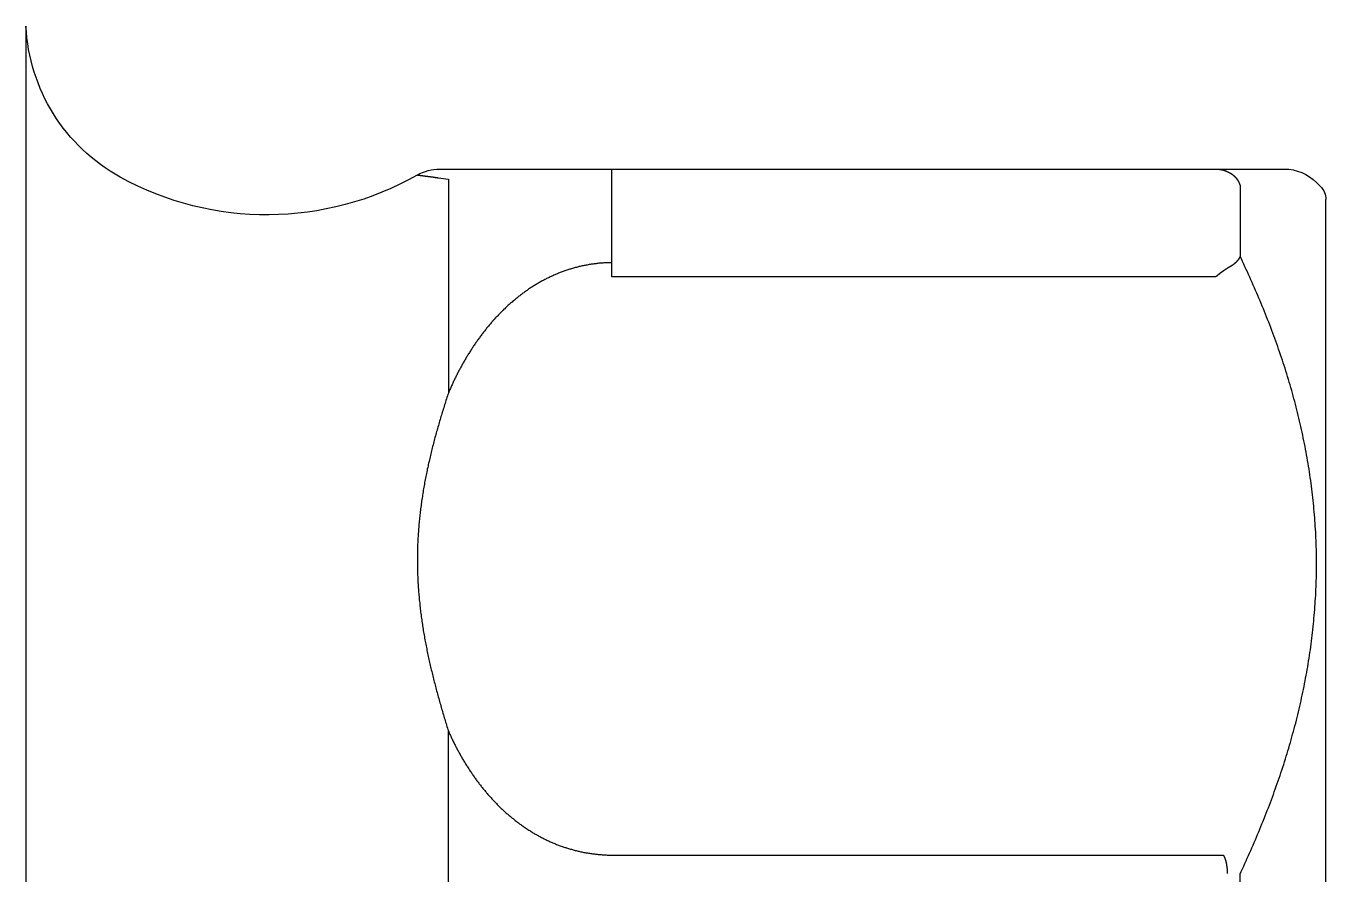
# Model space of a CAD drawing. Header units: millimetres. Extents: x 0 to 5600, y -67 to 2530.
# Drawn here: x 4173.68 to 4188.3, y 931 to 940.54 of the extents above; entities that cross this region are included whole.
import ezdxf

# ---------------------------------------------------------------- set-up
doc = ezdxf.new("R2010")
doc.units = ezdxf.units.MM
doc.layers.add('내부선 및 부속', color=4, linetype='Continuous')

msp = doc.modelspace()

# ---------------------------------------------------------------- linework, layer by layer
at = {"layer": '내부선 및 부속', "linetype": 'Continuous'}
for p, q in [((4173.683, 940.535), (4173.683, 919.865)), ((4178.337, 938.926), (4187.833, 938.926)), ((4180.271, 937.714), (4180.271, 938.926)), ((4178.433, 938.812), (4178.433, 936.407)), ((4187.336, 938.741), (4187.336, 937.944)), ((4188.196, 938.776), (4188.242, 938.729)), ((4188.302, 921.816), (4188.302, 938.584)), ((4187.063, 937.714), (4180.271, 937.714)), ((4178.433, 927.795), (4178.433, 932.605)), ((4180.271, 931.21), (4187.147, 931.21)), ((4187.336, 929.403), (4187.336, 930.998))]:
    msp.add_line(p, q, dxfattribs=at)
at = {"layer": '내부선 및 부속', "linetype": 'Continuous', "flags": 128}
for points in [[(4174.743, 938.835, -0.26058), (4173.683, 940.535)], [(4178.083, 938.859, -0.260899), (4174.743, 938.835)], [(4178.083, 938.859, -0.130102), (4178.337, 938.926)], [(4187.833, 938.926, -0.198912), (4188.196, 938.776)], [(4178.321, 938.828, -0.002224), (4178.433, 938.812)], [(4188.242, 938.729, -0.198912), (4188.302, 938.584)]]:
    msp.add_lwpolyline(points, format="xyb", dxfattribs=at)
for points in [[(4178.084, 938.859), (4178.084, 938.859), (4178.085, 938.859), (4178.086, 938.859), (4178.087, 938.859), (4178.088, 938.859), (4178.089, 938.858), (4178.089, 938.858), (4178.09, 938.858), (4178.091, 938.858), (4178.092, 938.858), (4178.093, 938.858), (4178.093, 938.858), (4178.094, 938.858), (4178.095, 938.858), (4178.096, 938.857), (4178.097, 938.857), (4178.098, 938.857), (4178.098, 938.857), (4178.099, 938.857), (4178.1, 938.857), (4178.101, 938.857), (4178.102, 938.857), (4178.103, 938.857), (4178.103, 938.857), (4178.104, 938.857), (4178.105, 938.857), (4178.106, 938.857), (4178.107, 938.856), (4178.108, 938.856), (4178.108, 938.856), (4178.109, 938.856), (4178.11, 938.856), (4178.111, 938.856), (4178.112, 938.856), (4178.113, 938.856), (4178.113, 938.856), (4178.114, 938.856), (4178.115, 938.855), (4178.116, 938.855), (4178.117, 938.855), (4178.118, 938.855), (4178.118, 938.855), (4178.119, 938.855), (4178.12, 938.855), (4178.121, 938.855), (4178.122, 938.854), (4178.123, 938.854), (4178.123, 938.854), (4178.124, 938.854), (4178.125, 938.854), (4178.126, 938.854), (4178.127, 938.854), (4178.128, 938.854), (4178.128, 938.854), (4178.129, 938.853), (4178.13, 938.853), (4178.131, 938.853), (4178.132, 938.853), (4178.132, 938.853), (4178.133, 938.853), (4178.134, 938.853), (4178.135, 938.853), (4178.136, 938.853), (4178.137, 938.853), (4178.137, 938.852), (4178.138, 938.852), (4178.139, 938.852), (4178.14, 938.852), (4178.141, 938.852), (4178.142, 938.852), (4178.142, 938.852), (4178.143, 938.852), (4178.144, 938.852), (4178.145, 938.852), (4178.146, 938.851), (4178.147, 938.851), (4178.147, 938.851), (4178.148, 938.851), (4178.149, 938.851), (4178.15, 938.851), (4178.151, 938.851), (4178.152, 938.851), (4178.152, 938.851), (4178.153, 938.851), (4178.154, 938.85), (4178.155, 938.85), (4178.156, 938.85), (4178.157, 938.85), (4178.157, 938.85), (4178.158, 938.85), (4178.159, 938.85), (4178.16, 938.85), (4178.161, 938.85), (4178.162, 938.85), (4178.162, 938.849), (4178.163, 938.849), (4178.164, 938.849), (4178.165, 938.849), (4178.166, 938.849), (4178.167, 938.849), (4178.167, 938.849), (4178.167, 938.849), (4178.168, 938.849), (4178.169, 938.849), (4178.17, 938.848), (4178.171, 938.848), (4178.171, 938.848), (4178.172, 938.848), (4178.173, 938.848), (4178.174, 938.848), (4178.175, 938.848), (4178.176, 938.848), (4178.176, 938.848), (4178.177, 938.848), (4178.178, 938.847), (4178.179, 938.847), (4178.18, 938.847), (4178.181, 938.847), (4178.181, 938.847), (4178.182, 938.847), (4178.183, 938.847), (4178.184, 938.847), (4178.185, 938.847), (4178.186, 938.846), (4178.186, 938.846), (4178.187, 938.846), (4178.188, 938.846), (4178.189, 938.846), (4178.19, 938.846), (4178.191, 938.846), (4178.191, 938.846), (4178.192, 938.846), (4178.193, 938.845), (4178.194, 938.845), (4178.195, 938.845), (4178.196, 938.845), (4178.196, 938.845), (4178.197, 938.845), (4178.198, 938.845), (4178.199, 938.845), (4178.2, 938.845), (4178.201, 938.845), (4178.201, 938.844), (4178.202, 938.844), (4178.203, 938.844), (4178.204, 938.844), (4178.205, 938.844), (4178.205, 938.844), (4178.206, 938.844), (4178.207, 938.844), (4178.208, 938.844), (4178.209, 938.843), (4178.21, 938.843), (4178.21, 938.843), (4178.211, 938.843), (4178.212, 938.843), (4178.213, 938.843), (4178.214, 938.843), (4178.215, 938.843), (4178.215, 938.843), (4178.216, 938.842), (4178.217, 938.842), (4178.218, 938.842), (4178.219, 938.842), (4178.22, 938.842), (4178.22, 938.842), (4178.221, 938.842), (4178.222, 938.842), (4178.223, 938.842), (4178.224, 938.841), (4178.225, 938.841), (4178.225, 938.841), (4178.226, 938.841), (4178.227, 938.841), (4178.228, 938.841), (4178.229, 938.841), (4178.23, 938.841), (4178.23, 938.841), (4178.231, 938.84), (4178.232, 938.84), (4178.233, 938.84), (4178.234, 938.84), (4178.235, 938.84), (4178.235, 938.84), (4178.236, 938.84), (4178.237, 938.84), (4178.238, 938.84), (4178.239, 938.839), (4178.239, 938.839), (4178.24, 938.839), (4178.241, 938.839), (4178.242, 938.839), (4178.243, 938.839), (4178.244, 938.839), (4178.244, 938.839), (4178.245, 938.839), (4178.246, 938.838), (4178.247, 938.838), (4178.248, 938.838), (4178.249, 938.838), (4178.249, 938.838), (4178.249, 938.838), (4178.25, 938.838), (4178.251, 938.838), (4178.252, 938.838), (4178.253, 938.838), (4178.254, 938.837), (4178.254, 938.837), (4178.255, 938.837), (4178.256, 938.837), (4178.257, 938.837), (4178.258, 938.837), (4178.259, 938.837), (4178.259, 938.837), (4178.26, 938.837), (4178.261, 938.836), (4178.262, 938.836), (4178.263, 938.836), (4178.264, 938.836), (4178.264, 938.836), (4178.265, 938.836), (4178.266, 938.836), (4178.267, 938.836), (4178.268, 938.836), (4178.269, 938.835), (4178.269, 938.835), (4178.27, 938.835), (4178.271, 938.835), (4178.272, 938.835), (4178.273, 938.835), (4178.273, 938.835), (4178.274, 938.835), (4178.275, 938.835), (4178.276, 938.834), (4178.277, 938.834), (4178.278, 938.834), (4178.278, 938.834), (4178.279, 938.834), (4178.28, 938.834), (4178.281, 938.834), (4178.282, 938.834), (4178.283, 938.834), (4178.283, 938.833), (4178.284, 938.833), (4178.285, 938.833), (4178.286, 938.833), (4178.287, 938.833), (4178.288, 938.833), (4178.288, 938.833), (4178.289, 938.833), (4178.29, 938.833), (4178.291, 938.832), (4178.292, 938.832), (4178.293, 938.832), (4178.293, 938.832), (4178.294, 938.832), (4178.295, 938.832), (4178.296, 938.832), (4178.297, 938.832), (4178.298, 938.831), (4178.298, 938.831), (4178.299, 938.831), (4178.3, 938.831), (4178.301, 938.831), (4178.302, 938.831), (4178.302, 938.831), (4178.303, 938.831), (4178.304, 938.831), (4178.305, 938.83), (4178.306, 938.83), (4178.307, 938.83), (4178.307, 938.83), (4178.308, 938.83), (4178.309, 938.83), (4178.31, 938.83), (4178.311, 938.83), (4178.312, 938.83), (4178.312, 938.829), (4178.313, 938.829), (4178.314, 938.829), (4178.315, 938.829), (4178.316, 938.829), (4178.317, 938.829), (4178.317, 938.829), (4178.318, 938.829), (4178.319, 938.829), (4178.32, 938.828), (4178.321, 938.828), (4178.322, 938.828), (4178.322, 938.828)], [(4187.063, 938.926), (4187.064, 938.926), (4187.065, 938.926), (4187.066, 938.926), (4187.067, 938.926), (4187.068, 938.926), (4187.069, 938.926), (4187.07, 938.926), (4187.071, 938.926), (4187.072, 938.926), (4187.073, 938.926), (4187.075, 938.926), (4187.076, 938.926), (4187.077, 938.926), (4187.078, 938.926), (4187.079, 938.926), (4187.08, 938.926), (4187.081, 938.926), (4187.082, 938.926), (4187.083, 938.926), (4187.084, 938.926), (4187.085, 938.926), (4187.086, 938.925), (4187.087, 938.925), (4187.088, 938.925), (4187.089, 938.925), (4187.09, 938.925), (4187.091, 938.925), (4187.092, 938.925), (4187.094, 938.925), (4187.095, 938.925), (4187.096, 938.925), (4187.097, 938.924), (4187.098, 938.924), (4187.099, 938.924), (4187.1, 938.924), (4187.101, 938.924), (4187.102, 938.924), (4187.103, 938.924), (4187.104, 938.924), (4187.105, 938.923), (4187.106, 938.923), (4187.107, 938.923), (4187.108, 938.923), (4187.109, 938.923), (4187.11, 938.923), (4187.111, 938.922), (4187.112, 938.922), (4187.114, 938.922), (4187.115, 938.922), (4187.116, 938.922), (4187.117, 938.922), (4187.118, 938.921), (4187.119, 938.921), (4187.12, 938.921), (4187.121, 938.921), (4187.122, 938.921), (4187.123, 938.92), (4187.124, 938.92), (4187.125, 938.92), (4187.126, 938.92), (4187.127, 938.92), (4187.128, 938.919), (4187.129, 938.919), (4187.13, 938.919), (4187.131, 938.919), (4187.132, 938.918), (4187.133, 938.918), (4187.134, 938.918), (4187.135, 938.918), (4187.136, 938.917), (4187.137, 938.917), (4187.139, 938.917), (4187.14, 938.917), (4187.141, 938.916), (4187.142, 938.916), (4187.143, 938.916), (4187.144, 938.916), (4187.145, 938.915), (4187.146, 938.915), (4187.147, 938.915), (4187.148, 938.914), (4187.149, 938.914), (4187.15, 938.914), (4187.151, 938.914), (4187.152, 938.913), (4187.153, 938.913), (4187.154, 938.913), (4187.155, 938.912), (4187.156, 938.912), (4187.157, 938.912), (4187.158, 938.911), (4187.159, 938.911), (4187.16, 938.911), (4187.161, 938.91), (4187.162, 938.91), (4187.163, 938.91), (4187.164, 938.909), (4187.165, 938.909), (4187.166, 938.909), (4187.167, 938.908), (4187.167, 938.908), (4187.168, 938.908), (4187.169, 938.908), (4187.17, 938.907), (4187.171, 938.907), (4187.172, 938.907), (4187.173, 938.906), (4187.174, 938.906), (4187.175, 938.905), (4187.176, 938.905), (4187.177, 938.905), (4187.178, 938.904), (4187.179, 938.904), (4187.18, 938.904), (4187.181, 938.903), (4187.182, 938.903), (4187.183, 938.902), (4187.184, 938.902), (4187.185, 938.902), (4187.186, 938.901), (4187.187, 938.901), (4187.188, 938.9), (4187.189, 938.9), (4187.19, 938.899), (4187.191, 938.899), (4187.192, 938.899), (4187.193, 938.898), (4187.194, 938.898), (4187.195, 938.897), (4187.196, 938.897), (4187.196, 938.896), (4187.197, 938.896), (4187.198, 938.896), (4187.199, 938.895), (4187.2, 938.895), (4187.201, 938.894), (4187.202, 938.894), (4187.203, 938.893), (4187.204, 938.893), (4187.205, 938.892), (4187.206, 938.892), (4187.207, 938.891), (4187.208, 938.891), (4187.209, 938.89), (4187.21, 938.89), (4187.211, 938.889), (4187.212, 938.889), (4187.213, 938.888), (4187.213, 938.888), (4187.214, 938.887), (4187.215, 938.887), (4187.216, 938.886), (4187.217, 938.886), (4187.218, 938.885), (4187.219, 938.885), (4187.22, 938.884), (4187.221, 938.884), (4187.222, 938.883), (4187.223, 938.883), (4187.224, 938.882), (4187.224, 938.882)], [(4187.224, 938.882), (4187.225, 938.882), (4187.226, 938.881), (4187.227, 938.881), (4187.228, 938.88), (4187.229, 938.879), (4187.23, 938.879), (4187.231, 938.878), (4187.232, 938.878), (4187.233, 938.877), (4187.233, 938.876), (4187.234, 938.876), (4187.235, 938.875), (4187.236, 938.875), (4187.237, 938.874), (4187.238, 938.873), (4187.239, 938.873), (4187.24, 938.872), (4187.241, 938.871), (4187.242, 938.871), (4187.243, 938.87), (4187.244, 938.869), (4187.245, 938.869), (4187.246, 938.868), (4187.247, 938.867), (4187.248, 938.867), (4187.249, 938.866), (4187.25, 938.865), (4187.251, 938.864), (4187.252, 938.864), (4187.252, 938.863), (4187.253, 938.862), (4187.254, 938.862), (4187.255, 938.861), (4187.256, 938.86), (4187.257, 938.859), (4187.258, 938.859), (4187.259, 938.858), (4187.26, 938.857), (4187.261, 938.857), (4187.261, 938.856), (4187.262, 938.855), (4187.263, 938.854), (4187.264, 938.853), (4187.265, 938.853), (4187.266, 938.852), (4187.267, 938.851), (4187.268, 938.85), (4187.268, 938.85), (4187.269, 938.849), (4187.27, 938.848), (4187.271, 938.847), (4187.272, 938.846), (4187.273, 938.846), (4187.274, 938.845), (4187.274, 938.844), (4187.275, 938.843), (4187.276, 938.842), (4187.277, 938.842), (4187.278, 938.841), (4187.278, 938.84), (4187.279, 938.839), (4187.28, 938.838), (4187.281, 938.837), (4187.282, 938.837), (4187.282, 938.836), (4187.283, 938.835), (4187.284, 938.834), (4187.285, 938.833), (4187.286, 938.832), (4187.286, 938.831), (4187.287, 938.831), (4187.288, 938.83), (4187.289, 938.829), (4187.289, 938.828), (4187.29, 938.827), (4187.291, 938.826), (4187.292, 938.825), (4187.292, 938.824), (4187.293, 938.823), (4187.294, 938.822), (4187.295, 938.822), (4187.295, 938.821), (4187.296, 938.82), (4187.297, 938.819), (4187.297, 938.818), (4187.298, 938.817), (4187.299, 938.816), (4187.299, 938.815), (4187.3, 938.814), (4187.301, 938.813), (4187.302, 938.812), (4187.302, 938.811), (4187.303, 938.81), (4187.303, 938.809), (4187.304, 938.808), (4187.305, 938.807), (4187.305, 938.807), (4187.306, 938.806), (4187.307, 938.805), (4187.307, 938.804), (4187.307, 938.804), (4187.308, 938.803), (4187.309, 938.802), (4187.309, 938.801), (4187.31, 938.8), (4187.31, 938.799), (4187.311, 938.798), (4187.312, 938.797), (4187.312, 938.796), (4187.313, 938.795), (4187.313, 938.794), (4187.314, 938.793), (4187.314, 938.792), (4187.315, 938.791), (4187.316, 938.79), (4187.316, 938.789), (4187.317, 938.788), (4187.317, 938.787), (4187.318, 938.786), (4187.318, 938.785), (4187.319, 938.783), (4187.319, 938.782), (4187.32, 938.781), (4187.32, 938.78), (4187.321, 938.779), (4187.321, 938.778), (4187.322, 938.777), (4187.322, 938.776), (4187.323, 938.775), (4187.323, 938.774), (4187.324, 938.773), (4187.324, 938.772), (4187.325, 938.771), (4187.325, 938.77), (4187.326, 938.769), (4187.326, 938.768), (4187.327, 938.767), (4187.327, 938.766), (4187.328, 938.765), (4187.328, 938.763), (4187.328, 938.762), (4187.329, 938.761), (4187.329, 938.76), (4187.33, 938.759), (4187.33, 938.758), (4187.331, 938.757), (4187.331, 938.756), (4187.331, 938.755), (4187.332, 938.754), (4187.332, 938.753), (4187.332, 938.752), (4187.333, 938.75), (4187.333, 938.749), (4187.334, 938.748), (4187.334, 938.747), (4187.334, 938.746), (4187.335, 938.745), (4187.335, 938.744), (4187.335, 938.743), (4187.336, 938.742), (4187.336, 938.742)], [(4180.271, 937.873), (4180.26, 937.873), (4180.249, 937.872), (4180.238, 937.872), (4180.227, 937.872), (4180.216, 937.872), (4180.204, 937.871), (4180.193, 937.871), (4180.182, 937.87), (4180.171, 937.869), (4180.16, 937.868), (4180.149, 937.868), (4180.138, 937.867), (4180.126, 937.866), (4180.115, 937.864), (4180.104, 937.863), (4180.093, 937.862), (4180.082, 937.861), (4180.071, 937.859), (4180.06, 937.858), (4180.049, 937.856), (4180.038, 937.855), (4180.026, 937.853), (4180.015, 937.851), (4180.004, 937.849), (4179.993, 937.847), (4179.982, 937.845), (4179.971, 937.843), (4179.96, 937.841), (4179.949, 937.838), (4179.938, 937.836), (4179.927, 937.834), (4179.916, 937.831), (4179.905, 937.829), (4179.895, 937.826), (4179.884, 937.823), (4179.873, 937.82), (4179.862, 937.818), (4179.851, 937.815), (4179.84, 937.812), (4179.829, 937.809), (4179.819, 937.805), (4179.808, 937.802), (4179.797, 937.799), (4179.786, 937.795), (4179.776, 937.792), (4179.765, 937.789), (4179.754, 937.785), (4179.744, 937.781), (4179.733, 937.778), (4179.723, 937.774), (4179.712, 937.77), (4179.702, 937.766), (4179.691, 937.762), (4179.681, 937.758), (4179.67, 937.754), (4179.66, 937.749), (4179.649, 937.745), (4179.639, 937.741), (4179.629, 937.736), (4179.618, 937.732), (4179.608, 937.727), (4179.598, 937.723), (4179.588, 937.718), (4179.578, 937.713), (4179.568, 937.708), (4179.558, 937.704), (4179.548, 937.699), (4179.538, 937.694), (4179.528, 937.689), (4179.518, 937.683), (4179.508, 937.678), (4179.498, 937.673), (4179.488, 937.668), (4179.478, 937.662), (4179.468, 937.657), (4179.459, 937.651), (4179.449, 937.646), (4179.439, 937.64), (4179.43, 937.634), (4179.42, 937.629), (4179.411, 937.623), (4179.401, 937.617), (4179.392, 937.611), (4179.382, 937.605), (4179.373, 937.599), (4179.363, 937.593), (4179.354, 937.587), (4179.345, 937.581), (4179.335, 937.574), (4179.326, 937.568), (4179.317, 937.562), (4179.308, 937.555), (4179.299, 937.549), (4179.29, 937.542), (4179.28, 937.536), (4179.271, 937.529), (4179.262, 937.522), (4179.254, 937.516), (4179.245, 937.509), (4179.236, 937.502), (4179.236, 937.502), (4179.227, 937.495), (4179.218, 937.488), (4179.209, 937.481), (4179.201, 937.474), (4179.192, 937.467), (4179.183, 937.46), (4179.175, 937.453), (4179.166, 937.446), (4179.158, 937.439), (4179.149, 937.431), (4179.141, 937.424), (4179.132, 937.417), (4179.124, 937.409), (4179.116, 937.402), (4179.107, 937.394), (4179.099, 937.387), (4179.091, 937.379), (4179.083, 937.372), (4179.075, 937.364), (4179.066, 937.356), (4179.058, 937.349), (4179.05, 937.341), (4179.042, 937.333), (4179.034, 937.325), (4179.027, 937.317), (4179.019, 937.309), (4179.011, 937.301), (4179.003, 937.293), (4178.995, 937.285), (4178.988, 937.277), (4178.98, 937.269), (4178.972, 937.261), (4178.965, 937.253), (4178.957, 937.245), (4178.95, 937.236), (4178.942, 937.228), (4178.935, 937.22), (4178.927, 937.211), (4178.92, 937.203), (4178.913, 937.195), (4178.905, 937.186), (4178.898, 937.178), (4178.891, 937.169), (4178.884, 937.161), (4178.877, 937.152), (4178.87, 937.143), (4178.863, 937.135), (4178.856, 937.126), (4178.849, 937.117), (4178.842, 937.108), (4178.835, 937.1), (4178.828, 937.091), (4178.821, 937.082), (4178.814, 937.073), (4178.808, 937.064), (4178.801, 937.055), (4178.794, 937.046), (4178.788, 937.037), (4178.781, 937.028), (4178.774, 937.019), (4178.768, 937.01), (4178.761, 937.001), (4178.755, 936.992), (4178.749, 936.983), (4178.742, 936.974), (4178.736, 936.965), (4178.73, 936.955), (4178.723, 936.946), (4178.717, 936.937), (4178.711, 936.928), (4178.705, 936.918), (4178.699, 936.909), (4178.693, 936.9), (4178.687, 936.89), (4178.681, 936.881), (4178.675, 936.871), (4178.669, 936.862), (4178.663, 936.853), (4178.657, 936.843), (4178.651, 936.834), (4178.645, 936.824), (4178.639, 936.814), (4178.634, 936.805), (4178.628, 936.795), (4178.622, 936.786), (4178.617, 936.776), (4178.611, 936.766), (4178.606, 936.757), (4178.6, 936.747), (4178.595, 936.737), (4178.589, 936.727), (4178.584, 936.718), (4178.579, 936.708), (4178.573, 936.698), (4178.568, 936.688), (4178.563, 936.679), (4178.557, 936.669), (4178.552, 936.659), (4178.547, 936.649), (4178.542, 936.639), (4178.542, 936.639), (4178.537, 936.629), (4178.532, 936.619), (4178.527, 936.609), (4178.522, 936.599), (4178.517, 936.589), (4178.512, 936.579), (4178.507, 936.569), (4178.502, 936.559), (4178.497, 936.549), (4178.492, 936.539), (4178.488, 936.529), (4178.483, 936.519), (4178.478, 936.509), (4178.474, 936.499), (4178.469, 936.489), (4178.464, 936.478), (4178.46, 936.468), (4178.455, 936.458), (4178.451, 936.448), (4178.446, 936.438), (4178.442, 936.428), (4178.437, 936.417), (4178.433, 936.407), (4178.433, 936.407)], [(4187.224, 937.828), (4187.223, 937.827), (4187.221, 937.827), (4187.22, 937.826), (4187.219, 937.826), (4187.218, 937.825), (4187.217, 937.824), (4187.216, 937.824), (4187.215, 937.823), (4187.214, 937.822), (4187.213, 937.822), (4187.212, 937.821), (4187.211, 937.821), (4187.21, 937.82), (4187.209, 937.819), (4187.208, 937.819), (4187.206, 937.818), (4187.205, 937.817), (4187.204, 937.817), (4187.203, 937.816), (4187.202, 937.816), (4187.201, 937.815), (4187.2, 937.814), (4187.199, 937.814), (4187.198, 937.813), (4187.197, 937.812), (4187.196, 937.812), (4187.195, 937.811), (4187.194, 937.81), (4187.193, 937.81), (4187.192, 937.809), (4187.191, 937.808), (4187.19, 937.808), (4187.189, 937.807), (4187.187, 937.806), (4187.186, 937.806), (4187.185, 937.805), (4187.184, 937.804), (4187.183, 937.804), (4187.182, 937.803), (4187.181, 937.802), (4187.18, 937.802), (4187.179, 937.801), (4187.178, 937.8), (4187.177, 937.8), (4187.176, 937.799), (4187.175, 937.798), (4187.174, 937.798), (4187.173, 937.797), (4187.172, 937.796), (4187.171, 937.796), (4187.17, 937.795), (4187.169, 937.794), (4187.168, 937.794), (4187.167, 937.793), (4187.166, 937.792), (4187.165, 937.792), (4187.164, 937.791), (4187.163, 937.79), (4187.162, 937.789), (4187.161, 937.789), (4187.159, 937.788), (4187.158, 937.787), (4187.157, 937.787), (4187.156, 937.786), (4187.155, 937.785), (4187.154, 937.785), (4187.153, 937.784), (4187.152, 937.783), (4187.151, 937.782), (4187.15, 937.782), (4187.149, 937.781), (4187.148, 937.78), (4187.147, 937.78), (4187.146, 937.779), (4187.145, 937.778), (4187.144, 937.777), (4187.143, 937.777), (4187.142, 937.776), (4187.141, 937.775), (4187.14, 937.775), (4187.139, 937.774), (4187.138, 937.773), (4187.137, 937.772), (4187.136, 937.772), (4187.135, 937.771), (4187.134, 937.77), (4187.133, 937.77), (4187.132, 937.769), (4187.131, 937.768), (4187.13, 937.767), (4187.129, 937.767), (4187.128, 937.766), (4187.127, 937.765), (4187.126, 937.764), (4187.125, 937.764), (4187.124, 937.763), (4187.123, 937.762), (4187.122, 937.761), (4187.121, 937.761), (4187.12, 937.76), (4187.12, 937.76), (4187.119, 937.759), (4187.118, 937.759), (4187.117, 937.758), (4187.116, 937.757), (4187.115, 937.756), (4187.114, 937.756), (4187.113, 937.755), (4187.112, 937.754), (4187.111, 937.753), (4187.11, 937.753), (4187.109, 937.752), (4187.108, 937.751), (4187.107, 937.75), (4187.106, 937.75), (4187.105, 937.749), (4187.104, 937.748), (4187.103, 937.747), (4187.102, 937.746), (4187.101, 937.746), (4187.1, 937.745), (4187.099, 937.744), (4187.099, 937.743), (4187.098, 937.743), (4187.097, 937.742), (4187.096, 937.741), (4187.095, 937.74), (4187.094, 937.74), (4187.093, 937.739), (4187.092, 937.738), (4187.091, 937.737), (4187.09, 937.737), (4187.089, 937.736), (4187.088, 937.735), (4187.087, 937.734), (4187.086, 937.733), (4187.085, 937.733), (4187.084, 937.732), (4187.083, 937.731), (4187.082, 937.73), (4187.081, 937.73), (4187.08, 937.729), (4187.079, 937.728), (4187.078, 937.727), (4187.077, 937.726), (4187.076, 937.726), (4187.075, 937.725), (4187.074, 937.724), (4187.073, 937.723), (4187.072, 937.722), (4187.071, 937.722), (4187.071, 937.721), (4187.07, 937.72), (4187.069, 937.719), (4187.068, 937.719), (4187.067, 937.718), (4187.066, 937.717), (4187.065, 937.716), (4187.064, 937.715), (4187.063, 937.715), (4187.063, 937.715)], [(4187.336, 937.944), (4187.335, 937.943), (4187.335, 937.942), (4187.334, 937.941), (4187.334, 937.94), (4187.334, 937.939), (4187.333, 937.938), (4187.333, 937.937), (4187.332, 937.936), (4187.332, 937.936), (4187.331, 937.935), (4187.331, 937.934), (4187.331, 937.933), (4187.33, 937.932), (4187.33, 937.931), (4187.329, 937.93), (4187.329, 937.929), (4187.328, 937.928), (4187.328, 937.927), (4187.327, 937.926), (4187.327, 937.925), (4187.326, 937.925), (4187.326, 937.924), (4187.325, 937.923), (4187.325, 937.922), (4187.324, 937.921), (4187.324, 937.92), (4187.323, 937.919), (4187.323, 937.918), (4187.322, 937.918), (4187.322, 937.917), (4187.321, 937.916), (4187.32, 937.915), (4187.32, 937.914), (4187.319, 937.913), (4187.319, 937.912), (4187.318, 937.911), (4187.318, 937.911), (4187.317, 937.91), (4187.316, 937.909), (4187.316, 937.908), (4187.315, 937.907), (4187.315, 937.906), (4187.314, 937.906), (4187.313, 937.905), (4187.313, 937.904), (4187.312, 937.903), (4187.312, 937.902), (4187.311, 937.901), (4187.31, 937.901), (4187.31, 937.9), (4187.309, 937.899), (4187.309, 937.898), (4187.308, 937.897), (4187.307, 937.897), (4187.307, 937.896), (4187.306, 937.895), (4187.305, 937.894), (4187.305, 937.893), (4187.304, 937.893), (4187.303, 937.892), (4187.303, 937.891), (4187.302, 937.89), (4187.301, 937.889), (4187.301, 937.889), (4187.3, 937.888), (4187.299, 937.887), (4187.299, 937.886), (4187.298, 937.886), (4187.297, 937.885), (4187.296, 937.884), (4187.296, 937.883), (4187.295, 937.883), (4187.294, 937.882), (4187.294, 937.881), (4187.293, 937.88), (4187.292, 937.88), (4187.291, 937.879), (4187.291, 937.878), (4187.29, 937.877), (4187.289, 937.877), (4187.288, 937.876), (4187.288, 937.875), (4187.287, 937.874), (4187.286, 937.874), (4187.285, 937.873), (4187.285, 937.872), (4187.284, 937.872), (4187.283, 937.871), (4187.282, 937.87), (4187.282, 937.87), (4187.281, 937.869), (4187.28, 937.868), (4187.279, 937.867), (4187.279, 937.867), (4187.278, 937.866), (4187.277, 937.865), (4187.276, 937.865), (4187.275, 937.864), (4187.275, 937.863), (4187.274, 937.863), (4187.274, 937.863), (4187.273, 937.862), (4187.272, 937.861), (4187.271, 937.861), (4187.271, 937.86), (4187.27, 937.859), (4187.269, 937.859), (4187.268, 937.858), (4187.267, 937.857), (4187.267, 937.857), (4187.266, 937.856), (4187.265, 937.855), (4187.264, 937.855), (4187.263, 937.854), (4187.263, 937.854), (4187.262, 937.853), (4187.261, 937.852), (4187.26, 937.852), (4187.259, 937.851), (4187.258, 937.85), (4187.258, 937.85), (4187.257, 937.849), (4187.256, 937.849), (4187.255, 937.848), (4187.254, 937.847), (4187.253, 937.847), (4187.252, 937.846), (4187.252, 937.846), (4187.251, 937.845), (4187.25, 937.844), (4187.249, 937.844), (4187.248, 937.843), (4187.247, 937.843), (4187.246, 937.842), (4187.246, 937.842), (4187.245, 937.841), (4187.244, 937.84), (4187.243, 937.84), (4187.242, 937.839), (4187.241, 937.839), (4187.24, 937.838), (4187.24, 937.838), (4187.239, 937.837), (4187.238, 937.836), (4187.237, 937.836), (4187.236, 937.835), (4187.235, 937.835), (4187.234, 937.834), (4187.233, 937.834), (4187.232, 937.833), (4187.232, 937.833), (4187.231, 937.832), (4187.23, 937.832), (4187.229, 937.831), (4187.228, 937.831), (4187.227, 937.83), (4187.226, 937.83), (4187.225, 937.829), (4187.224, 937.829), (4187.224, 937.828), (4187.224, 937.828)], [(4187.336, 930.998), (4187.349, 931.027), (4187.363, 931.057), (4187.377, 931.086), (4187.39, 931.115), (4187.404, 931.145), (4187.417, 931.174), (4187.43, 931.204), (4187.443, 931.233), (4187.456, 931.263), (4187.469, 931.292), (4187.482, 931.322), (4187.495, 931.351), (4187.508, 931.381), (4187.52, 931.411), (4187.533, 931.441), (4187.546, 931.471), (4187.558, 931.5), (4187.57, 931.53), (4187.582, 931.56), (4187.594, 931.59), (4187.607, 931.62), (4187.618, 931.65), (4187.63, 931.681), (4187.642, 931.711), (4187.654, 931.741), (4187.665, 931.771), (4187.677, 931.801), (4187.688, 931.832), (4187.699, 931.862), (4187.71, 931.892), (4187.721, 931.923), (4187.732, 931.953), (4187.743, 931.984), (4187.754, 932.014), (4187.764, 932.045), (4187.775, 932.075), (4187.785, 932.106), (4187.795, 932.137), (4187.806, 932.167), (4187.816, 932.198), (4187.826, 932.229), (4187.835, 932.26), (4187.845, 932.291), (4187.855, 932.322), (4187.864, 932.352), (4187.874, 932.383), (4187.883, 932.414), (4187.892, 932.445), (4187.901, 932.477), (4187.91, 932.508), (4187.919, 932.539), (4187.927, 932.57), (4187.936, 932.601), (4187.944, 932.632), (4187.952, 932.664), (4187.961, 932.695), (4187.969, 932.726), (4187.976, 932.758), (4187.984, 932.789), (4187.992, 932.821), (4187.999, 932.852), (4188.007, 932.884), (4188.014, 932.915), (4188.021, 932.947), (4188.028, 932.979), (4188.035, 933.01), (4188.042, 933.042), (4188.048, 933.074), (4188.055, 933.105), (4188.061, 933.137), (4188.067, 933.169), (4188.073, 933.201), (4188.079, 933.233), (4188.085, 933.265), (4188.09, 933.296), (4188.096, 933.328), (4188.101, 933.36), (4188.106, 933.392), (4188.112, 933.424), (4188.116, 933.456), (4188.121, 933.488), (4188.126, 933.52), (4188.13, 933.552), (4188.135, 933.585), (4188.139, 933.617), (4188.143, 933.649), (4188.147, 933.681), (4188.151, 933.713), (4188.154, 933.745), (4188.158, 933.777), (4188.161, 933.81), (4188.164, 933.842), (4188.167, 933.874), (4188.17, 933.906), (4188.173, 933.939), (4188.176, 933.971), (4188.178, 934.003), (4188.18, 934.035), (4188.182, 934.068), (4188.184, 934.1), (4188.184, 934.1), (4188.186, 934.132), (4188.188, 934.165), (4188.189, 934.197), (4188.191, 934.229), (4188.192, 934.262), (4188.193, 934.294), (4188.194, 934.326), (4188.195, 934.359), (4188.195, 934.391), (4188.195, 934.423), (4188.196, 934.456), (4188.196, 934.488), (4188.196, 934.52), (4188.195, 934.553), (4188.195, 934.585), (4188.194, 934.618), (4188.194, 934.65), (4188.193, 934.682), (4188.192, 934.715), (4188.191, 934.747), (4188.189, 934.779), (4188.188, 934.812), (4188.186, 934.844), (4188.184, 934.876), (4188.182, 934.908), (4188.18, 934.941), (4188.178, 934.973), (4188.175, 935.005), (4188.173, 935.038), (4188.17, 935.07), (4188.167, 935.102), (4188.164, 935.134), (4188.161, 935.167), (4188.158, 935.199), (4188.154, 935.231), (4188.15, 935.263), (4188.147, 935.295), (4188.143, 935.327), (4188.139, 935.36), (4188.134, 935.392), (4188.13, 935.424), (4188.125, 935.456), (4188.121, 935.488), (4188.116, 935.52), (4188.111, 935.552), (4188.106, 935.584), (4188.101, 935.616), (4188.095, 935.648), (4188.09, 935.68), (4188.084, 935.712), (4188.078, 935.743), (4188.072, 935.775), (4188.066, 935.807), (4188.06, 935.839), (4188.053, 935.871), (4188.047, 935.902), (4188.04, 935.934), (4188.033, 935.966), (4188.027, 935.997), (4188.019, 936.029), (4188.012, 936.061), (4188.005, 936.092), (4187.997, 936.124), (4187.99, 936.155), (4187.982, 936.187), (4187.974, 936.218), (4187.966, 936.249), (4187.958, 936.281), (4187.95, 936.312), (4187.941, 936.343), (4187.933, 936.375), (4187.924, 936.406), (4187.916, 936.437), (4187.907, 936.468), (4187.898, 936.499), (4187.888, 936.53), (4187.879, 936.561), (4187.87, 936.592), (4187.86, 936.623), (4187.851, 936.654), (4187.841, 936.685), (4187.831, 936.715), (4187.821, 936.746), (4187.811, 936.777), (4187.801, 936.808), (4187.79, 936.838), (4187.78, 936.869), (4187.769, 936.9), (4187.759, 936.93), (4187.748, 936.961), (4187.737, 936.991), (4187.726, 937.021), (4187.715, 937.052), (4187.704, 937.082), (4187.692, 937.112), (4187.681, 937.143), (4187.669, 937.173), (4187.658, 937.203), (4187.646, 937.233), (4187.634, 937.263), (4187.634, 937.263), (4187.622, 937.293), (4187.61, 937.323), (4187.598, 937.353), (4187.586, 937.383), (4187.573, 937.413), (4187.561, 937.443), (4187.548, 937.473), (4187.536, 937.503), (4187.523, 937.532), (4187.51, 937.562), (4187.497, 937.592), (4187.484, 937.621), (4187.471, 937.651), (4187.458, 937.68), (4187.445, 937.71), (4187.431, 937.739), (4187.418, 937.769), (4187.404, 937.798), (4187.391, 937.827), (4187.377, 937.857), (4187.363, 937.886), (4187.35, 937.915), (4187.336, 937.944), (4187.336, 937.944)], [(4178.433, 936.407), (4178.428, 936.391), (4178.422, 936.374), (4178.417, 936.357), (4178.411, 936.341), (4178.406, 936.324), (4178.401, 936.308), (4178.395, 936.291), (4178.39, 936.275), (4178.385, 936.258), (4178.38, 936.241), (4178.375, 936.225), (4178.369, 936.208), (4178.364, 936.192), (4178.359, 936.175), (4178.354, 936.158), (4178.349, 936.142), (4178.344, 936.125), (4178.339, 936.108), (4178.334, 936.092), (4178.329, 936.075), (4178.325, 936.058), (4178.32, 936.042), (4178.315, 936.025), (4178.31, 936.008), (4178.305, 935.991), (4178.301, 935.975), (4178.296, 935.958), (4178.291, 935.941), (4178.287, 935.924), (4178.282, 935.908), (4178.278, 935.891), (4178.273, 935.874), (4178.269, 935.857), (4178.264, 935.84), (4178.26, 935.823), (4178.256, 935.807), (4178.252, 935.79), (4178.247, 935.773), (4178.243, 935.756), (4178.239, 935.739), (4178.235, 935.722), (4178.231, 935.705), (4178.227, 935.688), (4178.223, 935.671), (4178.219, 935.654), (4178.215, 935.637), (4178.211, 935.62), (4178.207, 935.603), (4178.204, 935.586), (4178.2, 935.569), (4178.196, 935.552), (4178.193, 935.535), (4178.189, 935.518), (4178.186, 935.501), (4178.182, 935.484), (4178.179, 935.467), (4178.176, 935.45), (4178.172, 935.433), (4178.169, 935.416), (4178.166, 935.399), (4178.163, 935.382), (4178.16, 935.364), (4178.157, 935.347), (4178.154, 935.33), (4178.151, 935.313), (4178.148, 935.296), (4178.145, 935.279), (4178.143, 935.261), (4178.14, 935.244), (4178.137, 935.227), (4178.135, 935.21), (4178.132, 935.192), (4178.13, 935.175), (4178.128, 935.158), (4178.125, 935.141), (4178.123, 935.123), (4178.121, 935.106), (4178.119, 935.089), (4178.117, 935.072), (4178.114, 935.054), (4178.113, 935.037), (4178.111, 935.02), (4178.109, 935.002), (4178.107, 934.985), (4178.105, 934.968), (4178.104, 934.95), (4178.102, 934.933), (4178.101, 934.916), (4178.099, 934.898), (4178.098, 934.881), (4178.096, 934.864), (4178.095, 934.846), (4178.094, 934.829), (4178.093, 934.811), (4178.092, 934.794), (4178.091, 934.777), (4178.09, 934.759), (4178.089, 934.742), (4178.088, 934.724), (4178.087, 934.707), (4178.087, 934.707), (4178.087, 934.69), (4178.086, 934.672), (4178.085, 934.655), (4178.085, 934.638), (4178.085, 934.62), (4178.084, 934.603), (4178.084, 934.585), (4178.084, 934.568), (4178.084, 934.551), (4178.084, 934.533), (4178.084, 934.516), (4178.084, 934.498), (4178.084, 934.481), (4178.084, 934.464), (4178.084, 934.446), (4178.085, 934.429), (4178.085, 934.411), (4178.086, 934.394), (4178.086, 934.377), (4178.087, 934.359), (4178.088, 934.342), (4178.088, 934.324), (4178.089, 934.307), (4178.09, 934.29), (4178.091, 934.272), (4178.092, 934.255), (4178.093, 934.237), (4178.094, 934.22), (4178.096, 934.203), (4178.097, 934.185), (4178.098, 934.168), (4178.1, 934.151), (4178.101, 934.133), (4178.103, 934.116), (4178.104, 934.099), (4178.106, 934.081), (4178.108, 934.064), (4178.11, 934.047), (4178.111, 934.029), (4178.113, 934.012), (4178.115, 933.995), (4178.117, 933.977), (4178.119, 933.96), (4178.121, 933.943), (4178.124, 933.926), (4178.126, 933.908), (4178.128, 933.891), (4178.131, 933.874), (4178.133, 933.856), (4178.135, 933.839), (4178.138, 933.822), (4178.141, 933.805), (4178.143, 933.788), (4178.146, 933.77), (4178.149, 933.753), (4178.151, 933.736), (4178.154, 933.719), (4178.157, 933.702), (4178.16, 933.684), (4178.163, 933.667), (4178.166, 933.65), (4178.169, 933.633), (4178.172, 933.616), (4178.176, 933.599), (4178.179, 933.582), (4178.182, 933.565), (4178.185, 933.547), (4178.189, 933.53), (4178.192, 933.513), (4178.196, 933.496), (4178.199, 933.479), (4178.203, 933.462), (4178.207, 933.445), (4178.21, 933.428), (4178.214, 933.411), (4178.218, 933.394), (4178.221, 933.377), (4178.225, 933.36), (4178.229, 933.343), (4178.233, 933.326), (4178.237, 933.309), (4178.241, 933.292), (4178.245, 933.275), (4178.249, 933.259), (4178.253, 933.242), (4178.257, 933.225), (4178.262, 933.208), (4178.266, 933.191), (4178.27, 933.174), (4178.274, 933.157), (4178.279, 933.14), (4178.283, 933.124), (4178.287, 933.107), (4178.292, 933.09), (4178.296, 933.073), (4178.301, 933.056), (4178.305, 933.04), (4178.31, 933.023), (4178.315, 933.006), (4178.319, 932.989), (4178.319, 932.989), (4178.324, 932.972), (4178.329, 932.956), (4178.333, 932.939), (4178.338, 932.922), (4178.343, 932.906), (4178.348, 932.889), (4178.352, 932.872), (4178.357, 932.855), (4178.362, 932.839), (4178.367, 932.822), (4178.372, 932.805), (4178.377, 932.789), (4178.382, 932.772), (4178.387, 932.755), (4178.392, 932.739), (4178.397, 932.722), (4178.402, 932.705), (4178.407, 932.689), (4178.412, 932.672), (4178.417, 932.656), (4178.423, 932.639), (4178.428, 932.622), (4178.433, 932.606), (4178.433, 932.606)], [(4178.433, 932.606), (4178.437, 932.596), (4178.442, 932.586), (4178.446, 932.576), (4178.451, 932.566), (4178.456, 932.556), (4178.46, 932.546), (4178.465, 932.536), (4178.469, 932.526), (4178.474, 932.516), (4178.479, 932.507), (4178.484, 932.497), (4178.488, 932.487), (4178.493, 932.477), (4178.498, 932.467), (4178.503, 932.458), (4178.508, 932.448), (4178.513, 932.438), (4178.518, 932.428), (4178.523, 932.419), (4178.528, 932.409), (4178.533, 932.399), (4178.538, 932.39), (4178.544, 932.38), (4178.549, 932.37), (4178.554, 932.361), (4178.559, 932.351), (4178.565, 932.342), (4178.57, 932.332), (4178.575, 932.323), (4178.581, 932.313), (4178.586, 932.304), (4178.592, 932.294), (4178.597, 932.285), (4178.603, 932.275), (4178.608, 932.266), (4178.614, 932.257), (4178.62, 932.247), (4178.625, 932.238), (4178.631, 932.229), (4178.637, 932.219), (4178.643, 932.21), (4178.649, 932.201), (4178.655, 932.192), (4178.661, 932.182), (4178.666, 932.173), (4178.672, 932.164), (4178.679, 932.155), (4178.685, 932.146), (4178.691, 932.137), (4178.697, 932.128), (4178.703, 932.119), (4178.709, 932.11), (4178.716, 932.101), (4178.722, 932.092), (4178.728, 932.083), (4178.735, 932.074), (4178.741, 932.065), (4178.747, 932.056), (4178.754, 932.047), (4178.76, 932.039), (4178.767, 932.03), (4178.774, 932.021), (4178.78, 932.012), (4178.787, 932.004), (4178.794, 931.995), (4178.8, 931.986), (4178.807, 931.978), (4178.814, 931.969), (4178.821, 931.961), (4178.828, 931.952), (4178.835, 931.944), (4178.842, 931.935), (4178.849, 931.927), (4178.856, 931.918), (4178.863, 931.91), (4178.87, 931.902), (4178.877, 931.893), (4178.884, 931.885), (4178.891, 931.877), (4178.899, 931.869), (4178.906, 931.861), (4178.913, 931.853), (4178.921, 931.844), (4178.928, 931.836), (4178.936, 931.828), (4178.943, 931.82), (4178.951, 931.812), (4178.958, 931.805), (4178.966, 931.797), (4178.973, 931.789), (4178.981, 931.781), (4178.989, 931.773), (4178.997, 931.766), (4179.004, 931.758), (4179.012, 931.75), (4179.02, 931.743), (4179.028, 931.735), (4179.036, 931.728), (4179.044, 931.72), (4179.052, 931.713), (4179.052, 931.713), (4179.06, 931.705), (4179.068, 931.698), (4179.076, 931.69), (4179.084, 931.683), (4179.093, 931.676), (4179.101, 931.669), (4179.109, 931.662), (4179.118, 931.654), (4179.126, 931.647), (4179.134, 931.64), (4179.143, 931.633), (4179.151, 931.626), (4179.16, 931.62), (4179.168, 931.613), (4179.177, 931.606), (4179.185, 931.599), (4179.194, 931.592), (4179.203, 931.586), (4179.212, 931.579), (4179.22, 931.572), (4179.229, 931.566), (4179.238, 931.559), (4179.247, 931.553), (4179.256, 931.547), (4179.265, 931.54), (4179.274, 931.534), (4179.283, 931.528), (4179.292, 931.522), (4179.301, 931.515), (4179.31, 931.509), (4179.319, 931.503), (4179.328, 931.497), (4179.338, 931.491), (4179.347, 931.485), (4179.356, 931.48), (4179.365, 931.474), (4179.375, 931.468), (4179.384, 931.462), (4179.394, 931.457), (4179.403, 931.451), (4179.412, 931.446), (4179.422, 931.44), (4179.432, 931.435), (4179.441, 931.43), (4179.451, 931.424), (4179.46, 931.419), (4179.47, 931.414), (4179.48, 931.409), (4179.489, 931.404), (4179.499, 931.399), (4179.509, 931.394), (4179.519, 931.389), (4179.529, 931.384), (4179.539, 931.379), (4179.549, 931.375), (4179.558, 931.37), (4179.568, 931.365), (4179.578, 931.361), (4179.588, 931.356), (4179.599, 931.352), (4179.609, 931.348), (4179.619, 931.343), (4179.629, 931.339), (4179.639, 931.335), (4179.649, 931.331), (4179.66, 931.327), (4179.67, 931.323), (4179.68, 931.319), (4179.69, 931.315), (4179.701, 931.312), (4179.711, 931.308), (4179.722, 931.304), (4179.732, 931.301), (4179.742, 931.297), (4179.753, 931.294), (4179.763, 931.29), (4179.774, 931.287), (4179.784, 931.284), (4179.795, 931.281), (4179.805, 931.278), (4179.816, 931.275), (4179.827, 931.272), (4179.837, 931.269), (4179.848, 931.266), (4179.859, 931.263), (4179.869, 931.261), (4179.88, 931.258), (4179.891, 931.255), (4179.901, 931.253), (4179.912, 931.25), (4179.923, 931.248), (4179.934, 931.246), (4179.944, 931.244), (4179.955, 931.241), (4179.966, 931.239), (4179.977, 931.237), (4179.988, 931.235), (4179.999, 931.234), (4180.009, 931.232), (4180.02, 931.23), (4180.02, 931.23), (4180.031, 931.228), (4180.042, 931.227), (4180.053, 931.225), (4180.064, 931.224), (4180.075, 931.223), (4180.086, 931.221), (4180.096, 931.22), (4180.107, 931.219), (4180.118, 931.218), (4180.129, 931.217), (4180.14, 931.216), (4180.151, 931.215), (4180.162, 931.214), (4180.173, 931.214), (4180.184, 931.213), (4180.195, 931.212), (4180.206, 931.212), (4180.217, 931.211), (4180.228, 931.211), (4180.239, 931.211), (4180.249, 931.211), (4180.26, 931.211), (4180.271, 931.21), (4180.271, 931.21)], [(4187.147, 931.21), (4187.147, 931.209), (4187.148, 931.208), (4187.149, 931.207), (4187.149, 931.206), (4187.15, 931.205), (4187.151, 931.204), (4187.151, 931.202), (4187.152, 931.201), (4187.153, 931.2), (4187.153, 931.199), (4187.154, 931.198), (4187.154, 931.196), (4187.155, 931.195), (4187.156, 931.194), (4187.156, 931.193), (4187.157, 931.192), (4187.157, 931.19), (4187.158, 931.189), (4187.159, 931.188), (4187.159, 931.187), (4187.16, 931.185), (4187.16, 931.184), (4187.161, 931.183), (4187.161, 931.182), (4187.162, 931.18), (4187.162, 931.179), (4187.163, 931.178), (4187.163, 931.177), (4187.164, 931.175), (4187.164, 931.174), (4187.165, 931.173), (4187.165, 931.172), (4187.166, 931.17), (4187.166, 931.169), (4187.167, 931.168), (4187.167, 931.167), (4187.167, 931.165), (4187.168, 931.164), (4187.168, 931.163), (4187.169, 931.162), (4187.169, 931.16), (4187.17, 931.159), (4187.17, 931.158), (4187.17, 931.156), (4187.171, 931.155), (4187.171, 931.154), (4187.172, 931.153), (4187.172, 931.151), (4187.172, 931.15), (4187.173, 931.149), (4187.173, 931.147), (4187.174, 931.146), (4187.174, 931.145), (4187.174, 931.144), (4187.175, 931.142), (4187.175, 931.141), (4187.175, 931.14), (4187.176, 931.138), (4187.176, 931.137), (4187.176, 931.136), (4187.177, 931.134), (4187.177, 931.133), (4187.177, 931.132), (4187.178, 931.131), (4187.178, 931.129), (4187.178, 931.128), (4187.179, 931.127), (4187.179, 931.125), (4187.179, 931.124), (4187.179, 931.123), (4187.18, 931.121), (4187.18, 931.12), (4187.18, 931.119), (4187.181, 931.117), (4187.181, 931.116), (4187.181, 931.115), (4187.181, 931.113), (4187.182, 931.112), (4187.182, 931.111), (4187.182, 931.109), (4187.182, 931.108), (4187.183, 931.107), (4187.183, 931.106), (4187.183, 931.104), (4187.183, 931.103), (4187.183, 931.102), (4187.184, 931.1), (4187.184, 931.099), (4187.184, 931.098), (4187.184, 931.096), (4187.184, 931.095), (4187.185, 931.094), (4187.185, 931.092), (4187.185, 931.091), (4187.185, 931.09), (4187.185, 931.088), (4187.186, 931.087), (4187.186, 931.086), (4187.186, 931.084), (4187.186, 931.083), (4187.186, 931.083), (4187.186, 931.082), (4187.186, 931.08), (4187.187, 931.079), (4187.187, 931.077), (4187.187, 931.076), (4187.187, 931.075), (4187.187, 931.073), (4187.187, 931.072), (4187.187, 931.071), (4187.188, 931.069), (4187.188, 931.068), (4187.188, 931.067), (4187.188, 931.065), (4187.188, 931.064), (4187.188, 931.063), (4187.188, 931.061), (4187.188, 931.06), (4187.189, 931.059), (4187.189, 931.057), (4187.189, 931.056), (4187.189, 931.055), (4187.189, 931.053), (4187.189, 931.052), (4187.189, 931.051), (4187.189, 931.049), (4187.189, 931.048), (4187.189, 931.047), (4187.189, 931.045), (4187.189, 931.044), (4187.19, 931.043), (4187.19, 931.041), (4187.19, 931.04), (4187.19, 931.038), (4187.19, 931.037), (4187.19, 931.036), (4187.19, 931.034), (4187.19, 931.033), (4187.19, 931.032), (4187.19, 931.03), (4187.19, 931.029), (4187.19, 931.028), (4187.19, 931.026), (4187.19, 931.025), (4187.19, 931.024), (4187.19, 931.022), (4187.19, 931.021), (4187.19, 931.02), (4187.19, 931.018), (4187.19, 931.017), (4187.19, 931.016), (4187.19, 931.014), (4187.19, 931.013), (4187.19, 931.012), (4187.19, 931.01), (4187.19, 931.009), (4187.19, 931.008), (4187.19, 931.006), (4187.19, 931.005), (4187.19, 931.003), (4187.19, 931.003)]]:
    msp.add_lwpolyline(points, dxfattribs=at)

doc.saveas('drawing.dxf')
